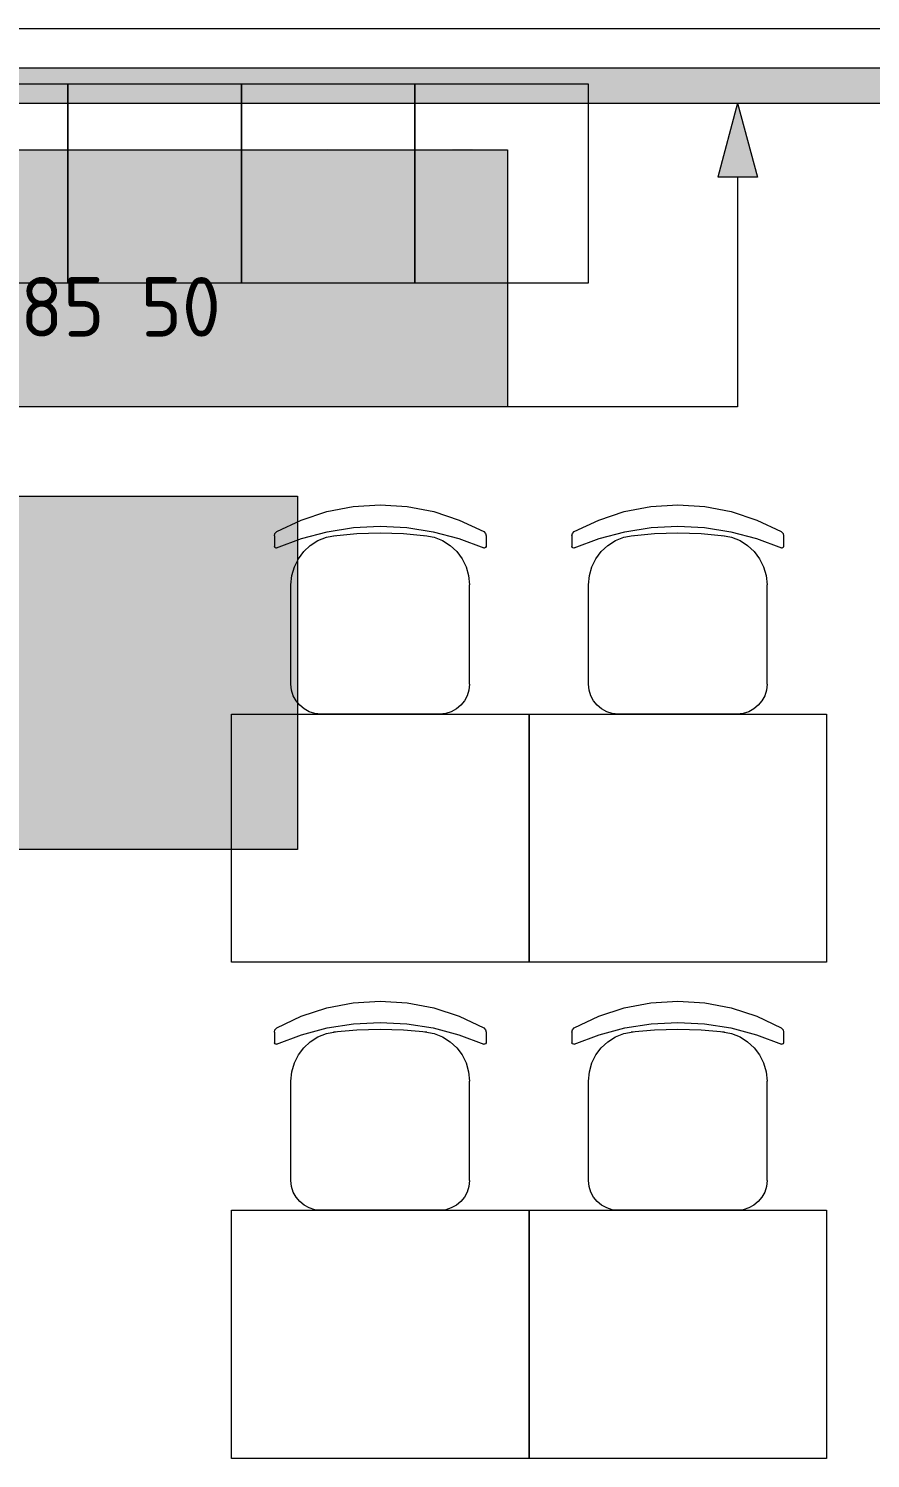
# Model space of a CAD drawing. Header units: millimetres. Extents: x 0 to 1189, y 0 to 841.
# Drawn here: x 830.82 to 847.8, y 459.99 to 488.8 of the extents above; entities that cross this region are included whole.
import ezdxf

# ---------------------------------------------------------------- set-up
doc = ezdxf.new("R2010")
doc.units = ezdxf.units.MM

msp = doc.modelspace()

# ---------------------------------------------------------------- hatches: boundary and pattern name
at = {"true_color": 0xdcd214}
h = msp.add_hatch(color=52, dxfattribs=at)
h.dxf.hatch_style = 2
h.paths.add_polyline_path([(795.727216, 487.303515), (795.727216, 488.003516), (852.614303, 488.003516), (852.619303, 487.303515)])
at = {"true_color": 0x0077b0}
h = msp.add_hatch(color=144, dxfattribs=at)
h.dxf.hatch_style = 2
h.paths.add_polyline_path([(845.118291, 487.303515), (845.518292, 485.810513), (844.718291, 485.810513)])
at = {"true_color": 0xffffff}
h = msp.add_hatch(color=7, dxfattribs=at)
h.dxf.hatch_style = 2
h.paths.add_polyline_path([(824.46626, 486.357514), (840.480284, 486.357514), (840.480284, 481.180506), (824.46626, 481.180506)])
at = {"true_color": 0x0077b0}
h = msp.add_hatch(color=144, dxfattribs=at)
h.paths.add_polyline_path([(837.246217, 484.960196), (837.246217, 485.767175), (837.216727, 485.923858), (837.127706, 486.054909), (836.999066, 486.141312), (836.842728, 486.170664), (836.686251, 486.141312), (836.554993, 486.054909), (836.467557, 485.923858), (836.439238, 485.767175), (836.439238, 484.960196), (836.467557, 484.803857), (836.554993, 484.675217), (836.686251, 484.586196), (836.842728, 484.556706), (836.999066, 484.586196), (837.127706, 484.675217), (837.216727, 484.803857)])
h.paths.add_polyline_path([(837.446859, 484.960196), (837.435706, 484.83954), (837.40228, 484.727514), (837.346633, 484.62448), (837.268817, 484.530799), (837.177048, 484.4535), (837.074996, 484.39899), (836.963332, 484.366701), (836.842728, 484.356064), (836.720995, 484.366701), (836.609288, 484.39899), (836.507089, 484.4535), (836.413882, 484.530799), (836.336152, 484.62448), (836.280695, 484.727514), (836.247458, 484.83954), (836.236391, 484.960196), (836.236391, 485.767175), (836.247458, 485.888907), (836.280695, 486.000615), (836.336152, 486.102813), (836.413882, 486.19602), (836.507089, 486.273836), (836.609288, 486.329483), (836.720995, 486.362909), (836.842728, 486.374063), (836.963383, 486.362953), (837.075409, 486.329828), (837.178443, 486.274999), (837.272124, 486.198776), (837.348028, 486.105139), (837.402693, 486.001993), (837.435758, 485.889338), (837.446859, 485.767175)])
h = msp.add_hatch(color=144, dxfattribs=at)
h.dxf.hatch_style = 2
h.paths.add_polyline_path([(839.770929, 485.363685), (839.56753, 485.363685), (839.494012, 485.388972), (839.468863, 485.465109), (839.494012, 485.541246), (839.56753, 485.566533), (839.770929, 485.566533), (839.887855, 485.58927), (839.985352, 485.654176), (840.051497, 485.752085), (840.072995, 485.868599), (840.051497, 485.985525), (839.985352, 486.083021), (839.887855, 486.149167), (839.770929, 486.170664), (839.367439, 486.170664), (839.291303, 486.196158), (839.266016, 486.272088), (839.291303, 486.3485), (839.367439, 486.374063), (839.770929, 486.374063), (839.871362, 486.365028), (839.964612, 486.337752), (840.049904, 486.291975), (840.126463, 486.22744), (840.191429, 486.148969), (840.238153, 486.062695), (840.266377, 485.969083), (840.275842, 485.868599), (840.263216, 485.749588), (840.225268, 485.642462), (840.161896, 485.547533), (840.072995, 485.465109), (840.161896, 485.382685), (840.225268, 485.287755), (840.263216, 485.18063), (840.275842, 485.061619), (840.275842, 484.858221), (840.266377, 484.758175), (840.238153, 484.665571), (840.191429, 484.580408), (840.126463, 484.502687), (840.048741, 484.438152), (839.963579, 484.392375), (839.870974, 484.365099), (839.770929, 484.356064), (839.367439, 484.356064), (839.291303, 484.379973), (839.266016, 484.454731), (839.291303, 484.531144), (839.367439, 484.556706), (839.770929, 484.556706), (839.887855, 484.579513), (839.985352, 484.646554), (840.051497, 484.74343), (840.072995, 484.860977), (840.072995, 485.061619), (840.051497, 485.178546), (839.985352, 485.276042), (839.887855, 485.342188)])
h = msp.add_hatch(color=144, dxfattribs=at)
h.dxf.hatch_style = 2
h.paths.add_polyline_path([(838.759842, 484.858221), (837.952862, 484.858221), (837.876726, 484.883784), (837.851439, 484.960196), (837.876726, 485.036332), (837.952862, 485.061619), (838.759842, 485.061619), (838.835978, 485.036332), (838.861265, 484.960196), (838.835978, 484.883784)])
at = {"true_color": 0xffffff}
h = msp.add_hatch(color=7, dxfattribs=at)
h.dxf.hatch_style = 2
h.paths.add_polyline_path([(804.701229, 479.382503), (836.244278, 479.382503), (836.244278, 472.264492), (804.701229, 472.264492)])
at = {"true_color": 0x0077b0}
h = msp.add_hatch(color=144, dxfattribs=at)
h.paths.add_polyline_path([(831.608508, 476.002706), (831.491581, 475.981278), (831.394085, 475.915614), (831.327939, 475.817705), (831.306442, 475.701192), (831.306442, 475.599217), (831.910574, 475.599217), (831.910574, 475.701192), (831.889077, 475.817705), (831.822931, 475.915614), (831.725435, 475.981278)])
h.paths.add_polyline_path([(831.306442, 475.39637), (831.306442, 475.195727), (831.321325, 475.118626), (831.365973, 475.05186), (831.430948, 475.007487), (831.507084, 474.99288), (832.011998, 474.99288), (832.088134, 474.967317), (832.113421, 474.890905), (832.088134, 474.816147), (832.011998, 474.792238), (831.507084, 474.792238), (831.350746, 474.820556), (831.222106, 474.907993), (831.133085, 475.038011), (831.103595, 475.195727), (831.103595, 475.698436), (831.11263, 475.800074), (831.139906, 475.893497), (831.185683, 475.978961), (831.250218, 476.056725), (831.327982, 476.121261), (831.413447, 476.167037), (831.506869, 476.194314), (831.608508, 476.203349), (831.803569, 476.167382), (831.966798, 476.059482), (832.031333, 475.981717), (832.07711, 475.896253), (832.104386, 475.802831), (832.113421, 475.701192), (832.113421, 475.39637)])
h = msp.add_hatch(color=144, dxfattribs=at)
h.dxf.hatch_style = 2
h.paths.add_polyline_path([(833.124333, 475.294395), (832.720843, 475.81364), (832.720843, 474.890905), (832.695556, 474.816147), (832.61942, 474.792238), (832.543283, 474.816147), (832.517996, 474.890905), (832.517996, 476.104681), (832.543283, 476.178406), (832.61942, 476.203349), (832.670132, 476.188121), (832.720843, 476.141061), (833.124333, 475.621817), (833.527823, 476.141061), (833.57881, 476.188121), (833.629797, 476.203349), (833.703522, 476.178406), (833.728465, 476.104681), (833.728465, 474.890905), (833.703522, 474.816147), (833.629797, 474.792238), (833.553385, 474.816147), (833.527823, 474.890905), (833.527823, 475.81364)])
h = msp.add_hatch(color=144, dxfattribs=at)
h.paths.add_polyline_path([(834.939848, 475.99995), (834.536358, 475.99995), (834.45781, 475.985688), (834.392491, 475.943726), (834.350254, 475.877994), (834.335716, 475.799859), (834.335716, 475.195727), (834.350599, 475.118626), (834.395247, 475.05186), (834.460222, 475.007487), (834.536358, 474.99288), (834.739205, 474.99288), (834.816376, 475.007487), (834.880316, 475.05186), (834.924965, 475.117592), (834.939848, 475.195727)])
h.paths.add_polyline_path([(835.343337, 474.890905), (835.318395, 474.816147), (835.24467, 474.792238), (835.115065, 474.817869), (835.013159, 474.896417), (834.887965, 474.817869), (834.739205, 474.792238), (834.536358, 474.792238), (834.38002, 474.820556), (834.25138, 474.907993), (834.162359, 475.038011), (834.132869, 475.195727), (834.132869, 475.799859), (834.162359, 475.956542), (834.25138, 476.087594), (834.38002, 476.173997), (834.536358, 476.203349), (835.041271, 476.203349), (835.117408, 476.178406), (835.142695, 476.104681), (835.142695, 475.094304), (835.168258, 475.018167), (835.24467, 474.99288), (835.318395, 474.967317)])
h = msp.add_hatch(color=144, dxfattribs=at)
h.paths.add_polyline_path([(831.547188, 473.613514), (831.244571, 473.613514), (831.185798, 473.602628), (831.136533, 473.571071), (831.104976, 473.521806), (831.094089, 473.463033), (831.094089, 473.009934), (831.105251, 472.951987), (831.138738, 472.901895), (831.187727, 472.868891), (831.244571, 472.857798), (831.396707, 472.857798), (831.454377, 472.868891), (831.50254, 472.901895), (831.536026, 472.95116), (831.547188, 473.009934)])
h.paths.add_polyline_path([(831.849806, 472.781179), (831.831064, 472.725231), (831.775943, 472.707316), (831.678584, 472.726609), (831.60231, 472.785589), (831.50819, 472.726609), (831.396707, 472.707316), (831.244571, 472.707316), (831.1273, 472.728469), (831.0307, 472.793857), (830.964003, 472.891767), (830.941954, 473.009934), (830.941954, 473.463033), (830.964003, 473.580373), (831.0307, 473.679109), (831.1273, 473.74367), (831.244571, 473.76565), (831.623256, 473.76565), (831.680307, 473.746908), (831.699324, 473.691787), (831.699324, 472.933866), (831.71841, 472.876815), (831.775943, 472.857798), (831.831064, 472.838712)])
h = msp.add_hatch(color=144, dxfattribs=at)
h.dxf.hatch_style = 2
h.paths.add_polyline_path([(832.305269, 473.160415), (832.305269, 472.781179), (832.286252, 472.725231), (832.229201, 472.707316), (832.17215, 472.725231), (832.153133, 472.781179), (832.153133, 473.691787), (832.17215, 473.746908), (832.229201, 473.76565), (832.286252, 473.746908), (832.305269, 473.691787), (832.305269, 473.312551), (832.758368, 473.312551), (832.758368, 473.691787), (832.777385, 473.746908), (832.834436, 473.76565), (832.891486, 473.746908), (832.910503, 473.691787), (832.910503, 472.781179), (832.891486, 472.725231), (832.834436, 472.707316), (832.777385, 472.725231), (832.758368, 472.781179), (832.758368, 473.160415)])
h = msp.add_hatch(color=144, dxfattribs=at)
h.dxf.hatch_style = 2
h.paths.add_polyline_path([(833.97133, 473.691787), (833.97133, 472.781179), (833.952313, 472.725231), (833.895262, 472.707316), (833.516577, 472.707316), (833.399306, 472.728469), (833.302705, 472.793857), (833.236008, 472.891767), (833.21396, 473.009934), (833.21396, 473.691787), (833.232977, 473.746908), (833.290027, 473.76565), (833.347078, 473.746908), (833.366095, 473.691787), (833.366095, 473.009934), (833.377257, 472.951987), (833.410744, 472.901895), (833.459733, 472.868891), (833.516577, 472.857798), (833.819194, 472.857798), (833.819194, 473.691787), (833.838211, 473.746908), (833.895262, 473.76565), (833.952313, 473.746908)])
h = msp.add_hatch(color=144, dxfattribs=at)
h.paths.add_polyline_path([(834.543228, 473.16262), (834.437532, 473.19466), (834.350854, 473.261839), (834.293803, 473.354581), (834.274786, 473.463033), (834.296835, 473.580373), (834.363532, 473.679109), (834.460132, 473.74367), (834.577403, 473.76565), (834.956088, 473.76565), (835.013139, 473.746908), (835.032156, 473.691787), (835.032156, 472.781179), (835.013139, 472.725231), (834.956088, 472.707316), (834.899037, 472.725231), (834.88002, 472.781179), (834.88002, 473.160415), (834.727334, 473.160415), (834.412039, 472.737082), (834.384753, 472.714138), (834.350854, 472.707316), (834.293803, 472.725231), (834.274786, 472.781179), (834.289669, 472.828033)])
h.paths.add_polyline_path([(834.426921, 473.463033), (834.438083, 473.405086), (834.47157, 473.354994), (834.520559, 473.321508), (834.577403, 473.310346), (834.88002, 473.310346), (834.88002, 473.613514), (834.577403, 473.613514), (834.51863, 473.602628), (834.469365, 473.571071), (834.437808, 473.521806)])
h = msp.add_hatch(color=144, dxfattribs=at)
h.dxf.hatch_style = 2
h.paths.add_polyline_path([(835.805248, 473.236483), (836.080304, 472.823623), (836.092982, 472.781179), (836.073965, 472.725231), (836.016914, 472.707316), (835.953525, 472.739287), (835.714297, 473.098679), (835.47507, 472.739287), (835.41168, 472.707316), (835.358763, 472.728263), (835.335612, 472.781179), (835.34829, 472.823623), (835.623347, 473.236483), (835.34829, 473.647138), (835.335612, 473.691787), (835.354629, 473.746908), (835.41168, 473.76565), (835.47507, 473.733679), (835.714297, 473.374287), (835.953525, 473.733679), (836.016914, 473.76565), (836.073965, 473.747735), (836.092982, 473.691787), (836.080304, 473.647138)])

# ---------------------------------------------------------------- linework, layer by layer
at = {"color": 7, "lineweight": 0}
for points in [[(794.827214, 488.803517), (853.707304, 488.803517)], [(853.427304, 488.003516), (795.027215, 488.003516)], [(852.614303, 488.003516), (795.027215, 488.003516)], [(795.727216, 487.303515), (852.619303, 487.303515)]]:
    msp.add_lwpolyline(points, dxfattribs=at)
at = {"color": 253, "lineweight": 0, "true_color": 0x999999}
for points in [[(831.612271, 487.683516), (828.112265, 487.683516)], [(835.112276, 487.683516), (831.612271, 487.683516)], [(831.612271, 487.683516), (831.612271, 483.68351)], [(831.612271, 483.68351), (831.612271, 487.683516)], [(838.612281, 487.683516), (835.112276, 487.683516)], [(835.112276, 487.683516), (835.112276, 483.68351)], [(835.112276, 483.68351), (835.112276, 487.683516)], [(842.112287, 487.683516), (838.612281, 487.683516)], [(838.612281, 487.683516), (838.612281, 483.68351)], [(838.612281, 483.68351), (838.612281, 487.683516)], [(842.112287, 483.68351), (842.112287, 487.683516)], [(828.112265, 483.68351), (831.612271, 483.68351)], [(831.612271, 483.68351), (835.112276, 483.68351)], [(835.112276, 483.68351), (838.612281, 483.68351)], [(838.612281, 483.68351), (842.112287, 483.68351)], [(835.823277, 478.666502), (836.31645, 478.900221), (836.833153, 479.069253), (837.36692, 479.171909), (837.91128, 479.206503), (838.456062, 479.171909), (838.989782, 479.069253), (839.506251, 478.900221), (839.999283, 478.666502)], [(835.823277, 478.666502), (836.31645, 478.900221), (836.833153, 479.069253), (837.36692, 479.171909), (837.91128, 479.206503), (838.456062, 479.171909), (838.989782, 479.069253), (839.506251, 478.900221), (839.999283, 478.666502)], [(841.823286, 478.666502), (842.316459, 478.900221), (842.833163, 479.069253), (843.366929, 479.171909), (843.911289, 479.206503), (844.456071, 479.171909), (844.989791, 479.069253), (845.50626, 478.900221), (845.999292, 478.666502)], [(841.823286, 478.666502), (842.316459, 478.900221), (842.833163, 479.069253), (843.366929, 479.171909), (843.911289, 479.206503), (844.456071, 479.171909), (844.989791, 479.069253), (845.50626, 478.900221), (845.999292, 478.666502)], [(835.776277, 478.581502), (835.788902, 478.630377), (835.823277, 478.666502)], [(835.776277, 478.581502), (835.788902, 478.630377), (835.823277, 478.666502)], [(835.776277, 478.581502), (835.776277, 478.365502)], [(835.776277, 478.581502), (835.776277, 478.365502)], [(835.819277, 478.338501), (836.32334, 478.528861), (836.842779, 478.665877), (837.373467, 478.748705), (837.91128, 478.776502), (838.449093, 478.748705), (838.979782, 478.665877), (839.49922, 478.528861), (840.003283, 478.338501)], [(835.819277, 478.338501), (836.32334, 478.528861), (836.842779, 478.665877), (837.373467, 478.748705), (837.91128, 478.776502), (838.449093, 478.748705), (838.979782, 478.665877), (839.49922, 478.528861), (840.003283, 478.338501)], [(836.111277, 477.5945), (836.12899, 477.782737), (836.180043, 477.959642), (836.261307, 478.121757), (836.369653, 478.265626), (836.501952, 478.387793), (836.655075, 478.484799), (836.825894, 478.553187), (837.011279, 478.589502)], [(836.111277, 477.5945), (836.12899, 477.782737), (836.180043, 477.959642), (836.261307, 478.121757), (836.369653, 478.265626), (836.501952, 478.387793), (836.655075, 478.484799), (836.825894, 478.553187), (837.011279, 478.589502)], [(836.970279, 478.584502), (837.440029, 478.626377), (837.91128, 478.640502), (838.382906, 478.626377), (838.852282, 478.584502)], [(836.970279, 478.584502), (837.440029, 478.626377), (837.91128, 478.640502), (838.382906, 478.626377), (838.852282, 478.584502)], [(838.811282, 478.589502), (838.996667, 478.553187), (839.167485, 478.484799), (839.320608, 478.387793), (839.452907, 478.265626), (839.561253, 478.121757), (839.642517, 477.959642), (839.69357, 477.782737), (839.711283, 477.5945)], [(838.811282, 478.589502), (838.996667, 478.553187), (839.167485, 478.484799), (839.320608, 478.387793), (839.452907, 478.265626), (839.561253, 478.121757), (839.642517, 477.959642), (839.69357, 477.782737), (839.711283, 477.5945)], [(839.999283, 478.666502), (840.033658, 478.630377), (840.046283, 478.581502)], [(839.999283, 478.666502), (840.033658, 478.630377), (840.046283, 478.581502)], [(840.046283, 478.581502), (840.046283, 478.365502)], [(840.046283, 478.581502), (840.046283, 478.365502)], [(841.776286, 478.581502), (841.788911, 478.630377), (841.823286, 478.666502)], [(841.776286, 478.581502), (841.788911, 478.630377), (841.823286, 478.666502)], [(841.776286, 478.581502), (841.776286, 478.365502)], [(841.776286, 478.581502), (841.776286, 478.365502)], [(841.819286, 478.338501), (842.323349, 478.528861), (842.842788, 478.665877), (843.373476, 478.748705), (843.911289, 478.776502), (844.449103, 478.748705), (844.979791, 478.665877), (845.499229, 478.528861), (846.003293, 478.338501)], [(841.819286, 478.338501), (842.323349, 478.528861), (842.842788, 478.665877), (843.373476, 478.748705), (843.911289, 478.776502), (844.449103, 478.748705), (844.979791, 478.665877), (845.499229, 478.528861), (846.003293, 478.338501)], [(842.111287, 477.5945), (842.128999, 477.782737), (842.180052, 477.959642), (842.261316, 478.121757), (842.369662, 478.265626), (842.501961, 478.387793), (842.655084, 478.484799), (842.825903, 478.553187), (843.011288, 478.589502)], [(842.111287, 477.5945), (842.128999, 477.782737), (842.180052, 477.959642), (842.261316, 478.121757), (842.369662, 478.265626), (842.501961, 478.387793), (842.655084, 478.484799), (842.825903, 478.553187), (843.011288, 478.589502)], [(842.970288, 478.584502), (843.440039, 478.626377), (843.911289, 478.640502), (844.382915, 478.626377), (844.852291, 478.584502)], [(842.970288, 478.584502), (843.440039, 478.626377), (843.911289, 478.640502), (844.382915, 478.626377), (844.852291, 478.584502)], [(844.811291, 478.589502), (844.996676, 478.553187), (845.167494, 478.484799), (845.320618, 478.387793), (845.452917, 478.265626), (845.561263, 478.121757), (845.642526, 477.959642), (845.693579, 477.782737), (845.711292, 477.5945)], [(844.811291, 478.589502), (844.996676, 478.553187), (845.167494, 478.484799), (845.320618, 478.387793), (845.452917, 478.265626), (845.561263, 478.121757), (845.642526, 477.959642), (845.693579, 477.782737), (845.711292, 477.5945)], [(845.999292, 478.666502), (846.033668, 478.630377), (846.046293, 478.581502)], [(845.999292, 478.666502), (846.033668, 478.630377), (846.046293, 478.581502)], [(846.046293, 478.581502), (846.046293, 478.365502)], [(846.046293, 478.581502), (846.046293, 478.365502)], [(835.819277, 478.338501), (835.806277, 478.335501), (835.785277, 478.344126), (835.776277, 478.365502)], [(835.819277, 478.338501), (835.806277, 478.335501), (835.785277, 478.344126), (835.776277, 478.365502)], [(840.046283, 478.365502), (840.037658, 478.344126), (840.016283, 478.335501), (840.003283, 478.338501)], [(840.046283, 478.365502), (840.037658, 478.344126), (840.016283, 478.335501), (840.003283, 478.338501)], [(841.819286, 478.338501), (841.806286, 478.335501), (841.785286, 478.344126), (841.776286, 478.365502)], [(841.819286, 478.338501), (841.806286, 478.335501), (841.785286, 478.344126), (841.776286, 478.365502)], [(846.046293, 478.365502), (846.037668, 478.344126), (846.016293, 478.335501), (846.003293, 478.338501)], [(846.046293, 478.365502), (846.037668, 478.344126), (846.016293, 478.335501), (846.003293, 478.338501)], [(836.111277, 475.591497), (836.111277, 477.5945)], [(836.111277, 475.591497), (836.111277, 477.5945)], [(839.711283, 475.591497), (839.711283, 477.5945)], [(839.711283, 475.591497), (839.711283, 477.5945)], [(842.111287, 475.591497), (842.111287, 477.5945)], [(842.111287, 475.591497), (842.111287, 477.5945)], [(845.711292, 475.591497), (845.711292, 477.5945)], [(845.711292, 475.591497), (845.711292, 477.5945)], [(836.711278, 474.991496), (836.590464, 475.003701), (836.477887, 475.0387), (836.375975, 475.094065), (836.287153, 475.167372), (836.213846, 475.256194), (836.158481, 475.358106), (836.123482, 475.470683), (836.111277, 475.591497)], [(836.711278, 474.991496), (836.590464, 475.003701), (836.477887, 475.0387), (836.375975, 475.094065), (836.287153, 475.167372), (836.213846, 475.256194), (836.158481, 475.358106), (836.123482, 475.470683), (836.111277, 475.591497)], [(839.711283, 475.591497), (839.699078, 475.470683), (839.66408, 475.358106), (839.608714, 475.256194), (839.535408, 475.167372), (839.446585, 475.094065), (839.344673, 475.0387), (839.232097, 475.003701), (839.111282, 474.991496)], [(839.711283, 475.591497), (839.699078, 475.470683), (839.66408, 475.358106), (839.608714, 475.256194), (839.535408, 475.167372), (839.446585, 475.094065), (839.344673, 475.0387), (839.232097, 475.003701), (839.111282, 474.991496)], [(842.711287, 474.991496), (842.590473, 475.003701), (842.477896, 475.0387), (842.375984, 475.094065), (842.287162, 475.167372), (842.213855, 475.256194), (842.15849, 475.358106), (842.123492, 475.470683), (842.111287, 475.591497)], [(842.711287, 474.991496), (842.590473, 475.003701), (842.477896, 475.0387), (842.375984, 475.094065), (842.287162, 475.167372), (842.213855, 475.256194), (842.15849, 475.358106), (842.123492, 475.470683), (842.111287, 475.591497)], [(845.711292, 475.591497), (845.699087, 475.470683), (845.664089, 475.358106), (845.608724, 475.256194), (845.535417, 475.167372), (845.446594, 475.094065), (845.344682, 475.0387), (845.232106, 475.003701), (845.111291, 474.991496)], [(845.711292, 475.591497), (845.699087, 475.470683), (845.664089, 475.358106), (845.608724, 475.256194), (845.535417, 475.167372), (845.446594, 475.094065), (845.344682, 475.0387), (845.232106, 475.003701), (845.111291, 474.991496)], [(834.912276, 474.991496), (840.912285, 474.991496)], [(834.912276, 469.991489), (834.912276, 474.991496)], [(839.112282, 474.991496), (836.711278, 474.991496)], [(839.112282, 474.991496), (836.711278, 474.991496)], [(840.912285, 474.991496), (846.912294, 474.991496)], [(840.912285, 469.991489), (840.912285, 474.991496)], [(840.912285, 474.991496), (840.912285, 469.991489)], [(845.112291, 474.991496), (842.711287, 474.991496)], [(845.112291, 474.991496), (842.711287, 474.991496)], [(846.912294, 474.991496), (846.912294, 469.991489)], [(840.912285, 469.991489), (834.912276, 469.991489)], [(846.912294, 469.991489), (840.912285, 469.991489)], [(835.823277, 468.666487), (836.31645, 468.900206), (836.833153, 469.069237), (837.36692, 469.171894), (837.91128, 469.206488), (838.456062, 469.171894), (838.989782, 469.069237), (839.506251, 468.900206), (839.999283, 468.666487)], [(835.823277, 468.666487), (836.31645, 468.900206), (836.833153, 469.069237), (837.36692, 469.171894), (837.91128, 469.206488), (838.456062, 469.171894), (838.989782, 469.069237), (839.506251, 468.900206), (839.999283, 468.666487)], [(841.823286, 468.666487), (842.316459, 468.900206), (842.833163, 469.069237), (843.366929, 469.171894), (843.911289, 469.206488), (844.456071, 469.171894), (844.989791, 469.069237), (845.50626, 468.900206), (845.999292, 468.666487)], [(841.823286, 468.666487), (842.316459, 468.900206), (842.833163, 469.069237), (843.366929, 469.171894), (843.911289, 469.206488), (844.456071, 469.171894), (844.989791, 469.069237), (845.50626, 468.900206), (845.999292, 468.666487)], [(835.819277, 468.338486), (836.32334, 468.528846), (836.842779, 468.665862), (837.373467, 468.74869), (837.91128, 468.776487), (838.449093, 468.74869), (838.979782, 468.665862), (839.49922, 468.528846), (840.003283, 468.338486)], [(835.819277, 468.338486), (836.32334, 468.528846), (836.842779, 468.665862), (837.373467, 468.74869), (837.91128, 468.776487), (838.449093, 468.74869), (838.979782, 468.665862), (839.49922, 468.528846), (840.003283, 468.338486)], [(841.819286, 468.338486), (842.323349, 468.528846), (842.842788, 468.665862), (843.373476, 468.74869), (843.911289, 468.776487), (844.449103, 468.74869), (844.979791, 468.665862), (845.499229, 468.528846), (846.003293, 468.338486)], [(841.819286, 468.338486), (842.323349, 468.528846), (842.842788, 468.665862), (843.373476, 468.74869), (843.911289, 468.776487), (844.449103, 468.74869), (844.979791, 468.665862), (845.499229, 468.528846), (846.003293, 468.338486)], [(835.776277, 468.581487), (835.788902, 468.630362), (835.823277, 468.666487)], [(835.776277, 468.581487), (835.788902, 468.630362), (835.823277, 468.666487)], [(835.776277, 468.581487), (835.776277, 468.365486)], [(835.776277, 468.581487), (835.776277, 468.365486)], [(836.111277, 467.594485), (836.12899, 467.782722), (836.180043, 467.959626), (836.261307, 468.121742), (836.369653, 468.265611), (836.501952, 468.387777), (836.655075, 468.484783), (836.825894, 468.553172), (837.011279, 468.589487)], [(836.111277, 467.594485), (836.12899, 467.782722), (836.180043, 467.959626), (836.261307, 468.121742), (836.369653, 468.265611), (836.501952, 468.387777), (836.655075, 468.484783), (836.825894, 468.553172), (837.011279, 468.589487)], [(836.970279, 468.584487), (837.440029, 468.626362), (837.91128, 468.640487), (838.382906, 468.626362), (838.852282, 468.584487)], [(836.970279, 468.584487), (837.440029, 468.626362), (837.91128, 468.640487), (838.382906, 468.626362), (838.852282, 468.584487)], [(838.811282, 468.589487), (838.996667, 468.553172), (839.167485, 468.484783), (839.320608, 468.387777), (839.452907, 468.265611), (839.561253, 468.121742), (839.642517, 467.959626), (839.69357, 467.782722), (839.711283, 467.594485)], [(838.811282, 468.589487), (838.996667, 468.553172), (839.167485, 468.484783), (839.320608, 468.387777), (839.452907, 468.265611), (839.561253, 468.121742), (839.642517, 467.959626), (839.69357, 467.782722), (839.711283, 467.594485)], [(839.999283, 468.666487), (840.033658, 468.630362), (840.046283, 468.581487)], [(839.999283, 468.666487), (840.033658, 468.630362), (840.046283, 468.581487)], [(840.046283, 468.581487), (840.046283, 468.365486)], [(840.046283, 468.581487), (840.046283, 468.365486)], [(841.776286, 468.581487), (841.788911, 468.630362), (841.823286, 468.666487)], [(841.776286, 468.581487), (841.788911, 468.630362), (841.823286, 468.666487)], [(841.776286, 468.581487), (841.776286, 468.365486)], [(841.776286, 468.581487), (841.776286, 468.365486)], [(842.111287, 467.594485), (842.128999, 467.782722), (842.180052, 467.959626), (842.261316, 468.121742), (842.369662, 468.265611), (842.501961, 468.387777), (842.655084, 468.484783), (842.825903, 468.553172), (843.011288, 468.589487)], [(842.111287, 467.594485), (842.128999, 467.782722), (842.180052, 467.959626), (842.261316, 468.121742), (842.369662, 468.265611), (842.501961, 468.387777), (842.655084, 468.484783), (842.825903, 468.553172), (843.011288, 468.589487)], [(842.970288, 468.584487), (843.440039, 468.626362), (843.911289, 468.640487), (844.382915, 468.626362), (844.852291, 468.584487)], [(842.970288, 468.584487), (843.440039, 468.626362), (843.911289, 468.640487), (844.382915, 468.626362), (844.852291, 468.584487)], [(844.811291, 468.589487), (844.996676, 468.553172), (845.167494, 468.484783), (845.320618, 468.387777), (845.452917, 468.265611), (845.561263, 468.121742), (845.642526, 467.959626), (845.693579, 467.782722), (845.711292, 467.594485)], [(844.811291, 468.589487), (844.996676, 468.553172), (845.167494, 468.484783), (845.320618, 468.387777), (845.452917, 468.265611), (845.561263, 468.121742), (845.642526, 467.959626), (845.693579, 467.782722), (845.711292, 467.594485)], [(845.999292, 468.666487), (846.033668, 468.630362), (846.046293, 468.581487)], [(845.999292, 468.666487), (846.033668, 468.630362), (846.046293, 468.581487)], [(846.046293, 468.581487), (846.046293, 468.365486)], [(846.046293, 468.581487), (846.046293, 468.365486)], [(835.819277, 468.338486), (835.806277, 468.335486), (835.785277, 468.344111), (835.776277, 468.365486)], [(835.819277, 468.338486), (835.806277, 468.335486), (835.785277, 468.344111), (835.776277, 468.365486)], [(840.046283, 468.365486), (840.037658, 468.344111), (840.016283, 468.335486), (840.003283, 468.338486)], [(840.046283, 468.365486), (840.037658, 468.344111), (840.016283, 468.335486), (840.003283, 468.338486)], [(841.819286, 468.338486), (841.806286, 468.335486), (841.785286, 468.344111), (841.776286, 468.365486)], [(841.819286, 468.338486), (841.806286, 468.335486), (841.785286, 468.344111), (841.776286, 468.365486)], [(846.046293, 468.365486), (846.037668, 468.344111), (846.016293, 468.335486), (846.003293, 468.338486)], [(846.046293, 468.365486), (846.037668, 468.344111), (846.016293, 468.335486), (846.003293, 468.338486)], [(836.111277, 465.591482), (836.111277, 467.594485)], [(836.111277, 465.591482), (836.111277, 467.594485)], [(839.711283, 465.591482), (839.711283, 467.594485)], [(839.711283, 465.591482), (839.711283, 467.594485)], [(842.111287, 465.591482), (842.111287, 467.594485)], [(842.111287, 465.591482), (842.111287, 467.594485)], [(845.711292, 465.591482), (845.711292, 467.594485)], [(845.711292, 465.591482), (845.711292, 467.594485)], [(836.711278, 464.991481), (836.590464, 465.003686), (836.477887, 465.038684), (836.375975, 465.09405), (836.287153, 465.167356), (836.213846, 465.256179), (836.158481, 465.358091), (836.123482, 465.470667), (836.111277, 465.591482)], [(836.711278, 464.991481), (836.590464, 465.003686), (836.477887, 465.038684), (836.375975, 465.09405), (836.287153, 465.167356), (836.213846, 465.256179), (836.158481, 465.358091), (836.123482, 465.470667), (836.111277, 465.591482)], [(839.711283, 465.591482), (839.699078, 465.470667), (839.66408, 465.358091), (839.608714, 465.256179), (839.535408, 465.167356), (839.446585, 465.09405), (839.344673, 465.038684), (839.232097, 465.003686), (839.111282, 464.991481)], [(839.711283, 465.591482), (839.699078, 465.470667), (839.66408, 465.358091), (839.608714, 465.256179), (839.535408, 465.167356), (839.446585, 465.09405), (839.344673, 465.038684), (839.232097, 465.003686), (839.111282, 464.991481)], [(842.711287, 464.991481), (842.590473, 465.003686), (842.477896, 465.038684), (842.375984, 465.09405), (842.287162, 465.167356), (842.213855, 465.256179), (842.15849, 465.358091), (842.123492, 465.470667), (842.111287, 465.591482)], [(842.711287, 464.991481), (842.590473, 465.003686), (842.477896, 465.038684), (842.375984, 465.09405), (842.287162, 465.167356), (842.213855, 465.256179), (842.15849, 465.358091), (842.123492, 465.470667), (842.111287, 465.591482)], [(845.711292, 465.591482), (845.699087, 465.470667), (845.664089, 465.358091), (845.608724, 465.256179), (845.535417, 465.167356), (845.446594, 465.09405), (845.344682, 465.038684), (845.232106, 465.003686), (845.111291, 464.991481)], [(845.711292, 465.591482), (845.699087, 465.470667), (845.664089, 465.358091), (845.608724, 465.256179), (845.535417, 465.167356), (845.446594, 465.09405), (845.344682, 465.038684), (845.232106, 465.003686), (845.111291, 464.991481)], [(834.912276, 464.991481), (840.912285, 464.991481)], [(834.912276, 459.991473), (834.912276, 464.991481)], [(839.112282, 464.991481), (836.711278, 464.991481)], [(839.112282, 464.991481), (836.711278, 464.991481)], [(840.912285, 464.991481), (846.912294, 464.991481)], [(840.912285, 459.991473), (840.912285, 464.991481)], [(840.912285, 464.991481), (840.912285, 459.991473)], [(845.112291, 464.991481), (842.711287, 464.991481)], [(845.112291, 464.991481), (842.711287, 464.991481)], [(846.912294, 464.991481), (846.912294, 459.991473)], [(840.912285, 459.991473), (834.912276, 459.991473)], [(846.912294, 459.991473), (840.912285, 459.991473)]]:
    msp.add_lwpolyline(points, dxfattribs=at)
at = {"color": 144, "lineweight": 0, "true_color": 0x0077b0}
for points in [[(845.118291, 487.303515), (844.718291, 485.810513)], [(845.118291, 487.303515), (845.518292, 485.810513)], [(824.46626, 486.357514), (840.480284, 486.357514)], [(840.480284, 486.357514), (840.480284, 481.180506)], [(845.518292, 485.810513), (844.718291, 485.810513)], [(845.118291, 485.810513), (845.118291, 481.180506)], [(840.480284, 481.180506), (824.46626, 481.180506)], [(845.118291, 481.180506), (840.480284, 481.180506)], [(804.701229, 479.382503), (836.244278, 479.382503)], [(836.244278, 479.382503), (836.244278, 472.264492)], [(836.244278, 472.264492), (804.701229, 472.264492)]]:
    msp.add_lwpolyline(points, dxfattribs=at)

# ---------------------------------------------------------------- texts
at = {"color": 144, "true_color": 0x0077b0, "insert": (824.468125, 483.79705), "char_height": 1.2, "attachment_point": 1}
msp.add_mtext('{\\fGOSTCommon|b0|i0|c0;RAL 110 85 50}', dxfattribs=at)

doc.saveas('drawing.dxf')
